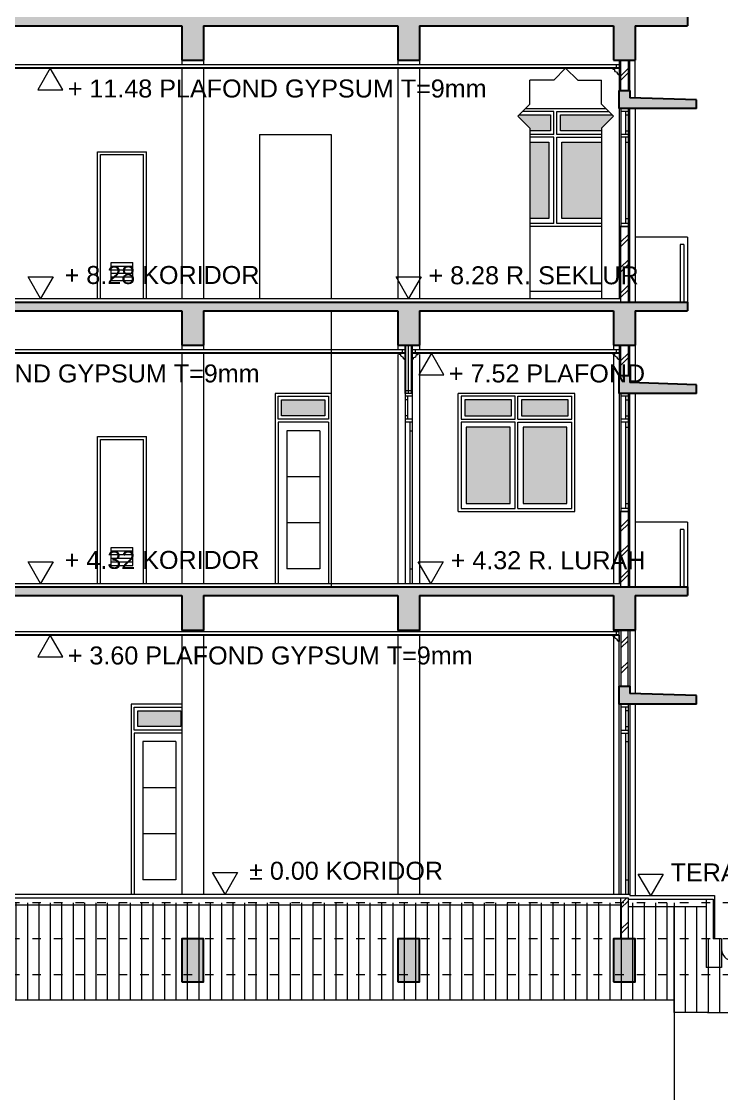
# Model space of a CAD drawing. Header units: millimetres. Extents: x -11 to 1625, y -267 to 180.
# Drawn here: x 854.13 to 863.87, y -183.85 to -168.95 of the extents above; entities that cross this region are included whole.
import ezdxf

# ---------------------------------------------------------------- set-up
doc = ezdxf.new("R2010")
doc.units = ezdxf.units.MM
doc.linetypes.add('ACAD_ISO03W100', pattern=[30, 12, -18])
for name, color, linetype, lineweight in [('ars', 11, 'Continuous', 5), ('ARS DIN', 31, 'Continuous', 5), ('blk', 1, 'Continuous', 30), ('dinding', 5, 'Continuous', 15), ('kus', 63, 'Continuous', 15), ('lan', 7, 'Continuous', 15), ('not', 7, 'Continuous', 20), ('pla', 213, 'Continuous', 15), ('sol kaca', 9, 'Continuous', 0), ('sol kol', 8, 'Continuous', 0), ('tem', 5, 'Continuous', 20)]:
    doc.layers.add(name, color=color, linetype=linetype, lineweight=lineweight)
doc.styles.add('S', font='SIMPLEX', dxfattribs={"width": 1.1})
doc.styles.get("Standard").update_dxf_attribs({"font": 'ARIALUNI.TTF'})

# ---------------------------------------------------------------- blocks, each defined once
blk = doc.blocks.new('PEIL')
blk.add_lwpolyline([(-0.188, 0.325), (0.188, 0.325), (0, 0)], close=True)
at = {"style": 'S', "width": 1.1, "flags": 4}
blk.add_attdef('CAT', (0.265, 0.036), '', height=0.2, dxfattribs=at)
blk = doc.blocks.new('PEILA')
blk.add_lwpolyline([(-0.188, -0.325), (0.188, -0.325), (0, 0)], close=True)
at = {"style": 'S', "width": 1.1, "flags": 4}
blk.add_attdef('CAT', (0.265, -0.289), '', height=0.2, dxfattribs=at)
blk = doc.blocks.new('POTONGAN MEMBUJUR')
at = {"layer": 'ars'}
h = blk.add_hatch(dxfattribs=at)
h.set_pattern_fill('TEMBOK', color=256, scale=0.25)
h.set_pattern_definition([(45, (-3.99578, -39.85407), (-0.1767767, 0.1767767), []), (45, (-3.93328, -39.85407), (-0.1767767, 0.1767767), [])])
h.paths.add_polyline_path([(9.95, 12.39), (9.95, 12.81), (10.05, 12.81), (10.05, 12.39)])
h = blk.add_hatch(dxfattribs=at)
h.set_pattern_fill('TEMBOK', color=256, scale=0.25)
h.set_pattern_definition([(45, (-3.99578, -42.16407), (-0.1767767, 0.1767767), []), (45, (-3.93328, -42.16407), (-0.1767767, 0.1767767), [])])
h.paths.add_polyline_path([(9.95, 9.45), (9.95, 10.5), (10.05, 10.5), (10.05, 9.45)])
h = blk.add_hatch(dxfattribs=at)
h.set_pattern_fill('TEMBOK', color=256, scale=0.25)
h.set_pattern_definition([(45, (-3.99578, -43.81407), (-0.1767767, 0.1767767), []), (45, (-3.93328, -43.81407), (-0.1767767, 0.1767767), [])])
h.paths.add_polyline_path([(9.95, 8.43), (9.95, 8.85), (10.05, 8.85), (10.05, 8.43)])
h = blk.add_hatch(dxfattribs=at)
h.set_pattern_fill('TEMBOK', color=256, scale=0.25)
h.set_pattern_definition([(45, (-3.99578, -46.12407), (-0.1767767, 0.1767767), []), (45, (-3.93328, -46.12407), (-0.1767767, 0.1767767), [])])
h.paths.add_polyline_path([(9.95, 5.49), (9.95, 6.54), (10.05, 6.54), (10.05, 5.49)])
h = blk.add_hatch(dxfattribs=at)
h.set_pattern_fill('TEMBOK', color=256, scale=0.25)
h.set_pattern_definition([(45, (-28.99578, -48.70407), (-0.1767767, 0.1767767), []), (45, (-28.93328, -48.70407), (-0.1767767, 0.1767767), [])])
h.paths.add_polyline_path([(10.05, 4.11), (10.05, 4.89), (9.95, 4.89), (9.95, 4.11)])
h = blk.add_hatch(dxfattribs=at)
h.set_pattern_fill('TEMBOK', color=256, scale=0.25)
h.set_pattern_definition([(45, (-3.99578, -52.42407), (-0.1767767, 0.1767767), []), (45, (-3.93328, -52.42407), (-0.1767767, 0.1767767), [])])
h.paths.add_polyline_path([(9.95, 0.6), (9.95, 1.17), (10.05, 1.17), (10.05, 0.6)])
at = {"layer": 'sol kaca'}
h = blk.add_hatch(color=256, dxfattribs=at)
h.dxf.hatch_style = 1
h.paths.add_polyline_path([(8.97, 12.05), (8.533, 12.05), (8.517, 12.033), (8.683, 11.867), (8.683, 11.83), (8.97, 11.83)])
h.paths.add_polyline_path([(9.85, 12.033), (9.833, 12.05), (9.11, 12.05), (9.11, 11.83), (9.683, 11.83), (9.683, 11.867)])
h.paths.add_polyline_path([(9.683, 11.67), (9.13, 11.67), (9.13, 10.61), (9.683, 10.61)])
h.paths.add_polyline_path([(8.95, 11.67), (8.683, 11.67), (8.683, 10.61), (8.95, 10.61)])
h = blk.add_hatch(color=256, dxfattribs=at)
h.dxf.hatch_style = 1
h.paths.add_polyline_path([(5.235, 8.09), (5.235, 7.87), (5.835, 7.87), (5.835, 8.09)])
h = blk.add_hatch(color=256, dxfattribs=at)
h.dxf.hatch_style = 1
h.paths.add_polyline_path([(8.43, 8.09), (7.78, 8.09), (7.78, 7.87), (8.43, 7.87)])
h.paths.add_polyline_path([(9.22, 8.09), (8.57, 8.09), (8.57, 7.87), (9.22, 7.87)])
h.paths.add_polyline_path([(9.2, 7.71), (8.59, 7.71), (8.59, 6.65), (9.2, 6.65)])
h.paths.add_polyline_path([(8.41, 7.71), (7.8, 7.71), (7.8, 6.65), (8.41, 6.65)])
h = blk.add_hatch(color=256, dxfattribs=at)
h.dxf.hatch_style = 1
h.paths.add_polyline_path([(3.235, 3.77), (3.235, 3.55), (3.835, 3.55), (3.835, 3.77)])
at = {"layer": 'sol kol'}
h = blk.add_hatch(color=256, dxfattribs=at)
h.dxf.hatch_style = 1
h.paths.add_polyline_path([(4.15, 13.29), (6.85, 13.29), (6.85, 12.81), (7.15, 12.81), (7.15, 13.29), (9.85, 13.29), (9.85, 12.81), (10.15, 12.81), (10.15, 13.29), (10.875, 13.29), (10.875, 13.41), (-4.875, 13.41), (-4.875, 13.29), (-4.15, 13.29), (-4.15, 12.81), (-3.85, 12.81), (-3.85, 13.29), (-0.15, 13.29), (-0.15, 12.81), (0.15, 12.81), (0.15, 13.29), (3.85, 13.29), (3.85, 12.81), (4.15, 12.81)])
h = blk.add_hatch(color=256, dxfattribs=at)
h.dxf.hatch_style = 1
h.paths.add_polyline_path([(11, 12.26), (10.075, 12.29), (10.075, 12.39), (9.925, 12.39), (9.925, 12.14), (11, 12.14)])
h = blk.add_hatch(color=256, dxfattribs=at)
h.dxf.hatch_style = 1
h.paths.add_polyline_path([(3.85, 8.85), (4.15, 8.85), (4.15, 9.33), (6.85, 9.33), (6.85, 8.85), (7.15, 8.85), (7.15, 9.33), (9.85, 9.33), (9.85, 8.85), (10.15, 8.85), (10.15, 9.33), (10.875, 9.33), (10.875, 9.45), (-4.15, 9.45), (-4.15, 9.3), (-5.4, 9.3), (-5.4, 9.45), (-5.6, 9.45), (-5.6, 9.05), (-5.4, 9.05), (-5.4, 9.18), (-4.15, 9.18), (-4.15, 8.85), (-3.85, 8.85), (-3.85, 9.33), (-0.15, 9.33), (-0.15, 8.85), (0.15, 8.85), (0.15, 9.33), (3.85, 9.33)])
h = blk.add_hatch(color=256, dxfattribs=at)
h.dxf.hatch_style = 1
h.paths.add_polyline_path([(11, 8.3), (10.075, 8.33), (10.075, 8.43), (9.925, 8.43), (9.925, 8.18), (11, 8.18)])
h = blk.add_hatch(color=256, dxfattribs=at)
h.dxf.hatch_style = 1
h.paths.add_polyline_path([(0.15, 5.37), (3.85, 5.37), (3.85, 4.89), (4.15, 4.89), (4.15, 5.37), (6.85, 5.37), (6.85, 4.89), (7.15, 4.89), (7.15, 5.37), (9.85, 5.37), (9.85, 4.89), (10.15, 4.89), (10.15, 5.37), (10.875, 5.37), (10.875, 5.49), (-13.15, 5.49), (-13.15, 4.89), (-12.85, 4.89), (-12.85, 5.37), (-10.15, 5.37), (-10.15, 4.89), (-9.85, 4.89), (-9.85, 5.37), (-7.15, 5.37), (-7.15, 4.89), (-6.85, 4.89), (-6.85, 5.37), (-4.15, 5.37), (-4.15, 4.89), (-3.85, 4.89), (-3.85, 5.37), (-0.15, 5.37), (-0.15, 4.89), (0.15, 4.89)])
h = blk.add_hatch(color=256, dxfattribs=at)
h.dxf.hatch_style = 1
h.paths.add_polyline_path([(11, 3.98), (10.075, 4.01), (10.075, 4.11), (9.925, 4.11), (9.925, 3.86), (11, 3.86)])
h = blk.add_hatch(color=256, dxfattribs=at)
h.dxf.hatch_style = 1
h.paths.add_polyline_path([(3.85, 0), (4.15, 0), (4.15, 0.6), (3.85, 0.6)])
h = blk.add_hatch(color=256, dxfattribs=at)
h.dxf.hatch_style = 1
h.paths.add_polyline_path([(6.85, 0), (7.15, 0), (7.15, 0.6), (6.85, 0.6)])
h = blk.add_hatch(color=256, dxfattribs=at)
h.dxf.hatch_style = 1
h.paths.add_polyline_path([(10.15, 0.6), (9.85, 0.6), (9.85, 0), (10.15, 0)])
at = {"layer": 'ars'}
for p, q in [((-3.925, 12.7), (9.925, 12.7)), ((-3.925, 8.74), (6.95, 8.74)), ((7.05, 8.74), (9.925, 8.74)), ((-3.96, 4.82), (9.925, 4.82))]:
    blk.add_line(p, q, dxfattribs=at)
for points in [[(9.95, 12.39), (9.95, 12.81), (10.05, 12.81), (10.05, 12.39)], [(9.95, 9.45), (9.95, 10.5), (10.05, 10.5), (10.05, 9.45)], [(9.95, 8.43), (9.95, 8.85), (10.05, 8.85), (10.05, 8.43)], [(9.95, 5.49), (9.95, 6.54), (10.05, 6.54), (10.05, 5.49)], [(10.05, 4.11), (10.05, 4.89), (9.95, 4.89), (9.95, 4.11)]]:
    blk.add_lwpolyline(points, close=True, dxfattribs=at)
at = {"layer": 'blk'}
for p, q in [((0.15, 13.29), (3.85, 13.29)), ((3.85, 13.29), (3.85, 12.81)), ((4.15, 13.29), (4.15, 12.81)), ((4.15, 13.29), (6.85, 13.29)), ((6.85, 13.29), (6.85, 12.81)), ((7.15, 13.29), (7.15, 12.81)), ((7.15, 13.29), (9.85, 13.29)), ((9.85, 13.29), (9.85, 12.81)), ((10.15, 13.29), (10.15, 12.81)), ((10.15, 13.29), (10.875, 13.29)), ((10.875, 13.41), (10.875, 13.29)), ((3.85, 12.81), (4.15, 12.81)), ((6.85, 12.81), (7.15, 12.81)), ((9.85, 12.81), (10.15, 12.81)), ((9.925, 12.14), (9.925, 12.39)), ((9.925, 12.39), (10.075, 12.39)), ((10.075, 12.39), (10.075, 12.29)), ((11, 12.26), (10.075, 12.29)), ((11, 12.14), (11, 12.26)), ((11, 12.14), (9.925, 12.14)), ((-4.15, 9.45), (10.875, 9.45)), ((10.875, 9.45), (10.875, 9.33)), ((0.15, 9.33), (3.85, 9.33)), ((3.85, 9.33), (3.85, 8.85)), ((4.15, 9.33), (4.15, 8.85)), ((4.15, 9.33), (6.85, 9.33)), ((6.85, 9.33), (6.85, 8.85)), ((7.15, 9.33), (7.15, 8.85)), ((7.15, 9.33), (9.85, 9.33)), ((9.85, 9.33), (9.85, 8.85)), ((10.15, 9.33), (10.15, 8.85)), ((10.15, 9.33), (10.875, 9.33)), ((3.85, 8.85), (4.15, 8.85)), ((6.85, 8.85), (7.15, 8.85)), ((9.85, 8.85), (10.15, 8.85)), ((9.925, 8.18), (9.925, 8.43)), ((9.925, 8.43), (10.075, 8.43)), ((10.075, 8.43), (10.075, 8.33)), ((11, 8.3), (10.075, 8.33)), ((11, 8.18), (11, 8.3)), ((11, 8.18), (9.925, 8.18)), ((-13.15, 5.49), (10.875, 5.49)), ((0.15, 5.37), (3.85, 5.37)), ((3.85, 5.37), (3.85, 4.89)), ((4.15, 5.37), (4.15, 4.89)), ((4.15, 5.37), (6.85, 5.37)), ((6.85, 5.37), (6.85, 4.89)), ((7.15, 5.37), (7.15, 4.89)), ((7.15, 5.37), (9.85, 5.37)), ((9.85, 5.37), (9.85, 4.89)), ((10.15, 5.37), (10.15, 4.89)), ((10.15, 5.37), (10.875, 5.37)), ((10.875, 5.49), (10.875, 5.37)), ((3.85, 4.89), (4.15, 4.89)), ((6.85, 4.89), (7.15, 4.89)), ((9.85, 4.89), (10.15, 4.89)), ((10.15, 4.89), (9.85, 4.89)), ((9.925, 3.86), (9.925, 4.11)), ((9.925, 4.11), (10.075, 4.11)), ((10.075, 4.11), (10.075, 4.01)), ((11, 3.98), (10.075, 4.01)), ((11, 3.86), (11, 3.98)), ((11, 3.86), (9.925, 3.86))]:
    blk.add_line(p, q, dxfattribs=at)
for points in [[(3.85, 0), (4.15, 0), (4.15, 0.6), (3.85, 0.6)], [(6.85, 0), (7.15, 0), (7.15, 0.6), (6.85, 0.6)], [(9.85, 0), (10.15, 0), (10.15, 0.6), (9.85, 0.6)]]:
    blk.add_lwpolyline(points, close=True, dxfattribs=at)
at = {"layer": 'kus'}
for p, q in [((9.02, 12.1), (8.583, 12.1)), ((8.623, 12.14), (9.743, 12.14)), ((9.02, 11.78), (9.02, 12.1)), ((9.95, 12.14), (9.95, 10.5)), ((10.05, 12.1), (9.95, 12.1)), ((10.015, 12.1), (10.015, 11.78)), ((10.05, 12.14), (10.05, 10.5)), ((10.015, 12.05), (10.05, 12.05)), ((9.02, 11.78), (8.683, 11.78)), ((10.05, 11.78), (9.95, 11.78)), ((10.015, 11.83), (10.05, 11.83)), ((9.02, 11.74), (8.683, 11.74)), ((9.02, 10.54), (9.02, 11.74)), ((10.05, 11.74), (9.95, 11.74)), ((10.015, 11.74), (10.015, 10.54)), ((10.015, 11.67), (10.05, 11.67)), ((2.675, 11.54), (3.355, 11.54)), ((2.675, 9.5), (2.675, 11.54)), ((2.715, 11.5), (3.315, 11.5)), ((2.715, 9.5), (2.715, 11.5)), ((3.315, 9.5), (3.315, 11.5)), ((3.355, 9.5), (3.355, 11.54)), ((10.015, 10.61), (10.05, 10.61)), ((9.02, 10.54), (8.683, 10.54)), ((9.683, 10.5), (8.683, 10.5)), ((10.05, 10.54), (9.95, 10.54)), ((2.865, 9.75), (2.865, 10)), ((2.865, 10), (3.165, 10)), ((3.165, 9.75), (3.165, 10)), ((2.865, 9.95), (3.165, 9.95)), ((2.865, 9.9), (3.165, 9.9)), ((2.865, 9.85), (3.165, 9.85)), ((2.865, 9.8), (3.165, 9.8)), ((2.865, 9.75), (3.165, 9.75)), ((5.145, 8.18), (5.145, 5.54)), ((5.925, 8.18), (5.145, 8.18)), ((6.95, 8.18), (6.95, 5.54)), ((7.05, 8.14), (6.95, 8.14)), ((6.985, 8.09), (6.95, 8.09)), ((6.985, 8.14), (6.985, 7.82)), ((7.05, 8.18), (7.05, 5.54)), ((9.31, 8.18), (7.69, 8.18)), ((7.69, 6.54), (7.69, 8.18)), ((8.52, 7.82), (8.52, 8.14)), ((8.52, 8.14), (9.27, 8.14)), ((9.27, 7.82), (9.27, 8.14)), ((9.31, 6.54), (9.31, 8.18)), ((9.95, 8.18), (9.95, 6.54)), ((10.05, 8.14), (9.95, 8.14)), ((10.015, 8.14), (10.015, 7.82)), ((10.015, 8.09), (10.05, 8.09)), ((10.05, 8.18), (10.05, 6.54)), ((5.185, 7.78), (5.185, 5.54)), ((5.885, 7.78), (5.185, 7.78)), ((5.885, 7.78), (5.885, 5.54)), ((6.985, 7.87), (6.95, 7.87)), ((7.05, 7.82), (6.95, 7.82)), ((7.05, 7.78), (6.95, 7.78)), ((7.015, 7.78), (7.015, 5.54)), ((8.52, 7.82), (9.27, 7.82)), ((8.52, 6.58), (8.52, 7.78)), ((8.52, 7.78), (9.27, 7.78)), ((9.27, 6.58), (9.27, 7.78)), ((10.05, 7.82), (9.95, 7.82)), ((10.05, 7.78), (9.95, 7.78)), ((10.015, 7.87), (10.05, 7.87)), ((10.015, 7.78), (10.015, 6.58)), ((5.305, 7.66), (5.305, 5.74)), ((5.765, 7.66), (5.305, 7.66)), ((5.765, 7.66), (5.765, 5.74)), ((7.015, 7.66), (7.05, 7.66)), ((10.015, 7.71), (10.05, 7.71)), ((2.675, 7.58), (3.355, 7.58)), ((2.675, 5.54), (2.675, 7.58)), ((2.715, 7.54), (3.315, 7.54)), ((2.715, 5.54), (2.715, 7.54)), ((3.315, 5.54), (3.315, 7.54)), ((3.355, 5.54), (3.355, 7.58)), ((5.765, 7.02), (5.305, 7.02)), ((8.52, 6.58), (9.27, 6.58)), ((10.05, 6.58), (9.95, 6.58)), ((10.015, 6.65), (10.05, 6.65)), ((7.69, 6.54), (9.31, 6.54)), ((5.765, 6.38), (5.305, 6.38)), ((2.865, 5.79), (2.865, 6.04)), ((2.865, 6.04), (3.165, 6.04)), ((2.865, 5.99), (3.165, 5.99)), ((3.165, 5.79), (3.165, 6.04)), ((2.865, 5.94), (3.165, 5.94)), ((2.865, 5.89), (3.165, 5.89)), ((2.865, 5.84), (3.165, 5.84)), ((2.865, 5.79), (3.165, 5.79)), ((5.765, 5.74), (5.305, 5.74)), ((7.015, 5.74), (7.05, 5.74)), ((3.145, 3.86), (3.145, 1.22)), ((3.85, 3.86), (3.145, 3.86)), ((9.95, 3.86), (9.95, 1.22)), ((10.05, 3.82), (9.95, 3.82)), ((10.015, 3.82), (10.015, 3.5)), ((10.05, 3.77), (10.015, 3.77)), ((10.05, 3.86), (10.05, 1.22)), ((3.185, 3.46), (3.185, 1.22)), ((3.85, 3.46), (3.185, 3.46)), ((9.95, 3.5), (10.05, 3.5)), ((9.95, 3.46), (10.05, 3.46)), ((10.015, 3.55), (10.05, 3.55)), ((10.015, 3.46), (10.015, 1.22)), ((3.305, 3.34), (3.305, 1.42)), ((3.765, 3.34), (3.305, 3.34)), ((3.765, 3.34), (3.765, 1.42)), ((10.015, 3.34), (10.05, 3.34)), ((3.765, 2.7), (3.305, 2.7)), ((3.765, 2.06), (3.305, 2.06)), ((3.765, 1.42), (3.305, 1.42)), ((10.015, 1.42), (10.05, 1.42))]:
    blk.add_line(p, q, dxfattribs=at)
for points in [[(9.683, 11.78), (9.06, 11.78), (9.06, 12.1), (9.783, 12.1)], [(8.533, 12.05), (8.97, 12.05), (8.97, 11.83), (8.683, 11.83)], [(9.683, 11.83), (9.11, 11.83), (9.11, 12.05), (9.833, 12.05)], [(8.683, 11.67), (8.95, 11.67), (8.95, 10.61), (8.683, 10.61)], [(9.683, 10.54), (9.06, 10.54), (9.06, 11.74), (9.683, 11.74)], [(9.683, 10.61), (9.13, 10.61), (9.13, 11.67), (9.683, 11.67)], [(3.85, 3.5), (3.185, 3.5), (3.185, 3.82), (3.85, 3.82)]]:
    blk.add_lwpolyline(points, dxfattribs=at)
for points in [[(5.885, 8.14), (5.885, 7.82), (5.185, 7.82), (5.185, 8.14)], [(5.835, 8.09), (5.835, 7.87), (5.235, 7.87), (5.235, 8.09)], [(7.73, 8.14), (7.73, 7.82), (8.48, 7.82), (8.48, 8.14)], [(7.78, 8.09), (7.78, 7.87), (8.43, 7.87), (8.43, 8.09)], [(8.57, 8.09), (8.57, 7.87), (9.22, 7.87), (9.22, 8.09)], [(7.73, 7.78), (7.73, 6.58), (8.48, 6.58), (8.48, 7.78)], [(7.8, 7.71), (7.8, 6.65), (8.41, 6.65), (8.41, 7.71)], [(8.59, 7.71), (8.59, 6.65), (9.2, 6.65), (9.2, 7.71)], [(3.835, 3.77), (3.835, 3.55), (3.235, 3.55), (3.235, 3.77)]]:
    blk.add_lwpolyline(points, close=True, dxfattribs=at)
at = {"layer": 'lan'}
for p, q in [((9.925, 12.14), (9.925, 10.5)), ((10.075, 10.5), (10.075, 12.14)), ((10.875, 10.35), (10.15, 10.35)), ((10.875, 10.35), (10.875, 9.45)), ((10.775, 10.25), (10.775, 9.45)), ((10.825, 10.25), (10.775, 10.25)), ((10.825, 10.25), (10.825, 9.45)), ((8.683, 9.6), (9.683, 9.6)), ((-3.925, 9.5), (9.95, 9.5)), ((9.925, 8.18), (9.925, 6.54)), ((10.075, 6.54), (10.075, 8.18)), ((10.875, 6.39), (10.15, 6.39)), ((10.775, 6.29), (10.775, 5.49)), ((10.825, 6.29), (10.775, 6.29)), ((10.825, 6.29), (10.825, 5.49)), ((10.875, 6.39), (10.875, 5.49)), ((-3.925, 5.54), (9.95, 5.54)), ((9.925, 1.22), (9.925, 3.86)), ((10.075, 3.86), (10.075, 1.22)), ((-13.075, 1.22), (10.075, 1.22)), ((10.075, 1.22), (10.075, 1.2)), ((10.075, 1.2), (11.25, 1.2)), ((11.25, 1.2), (11.25, 0.6)), ((-12.95, 1.17), (9.95, 1.17)), ((-12.95, 1.07), (9.95, 1.07)), ((10.05, 1.15), (11.135, 1.15)), ((10.05, 1.05), (11.135, 1.05))]:
    blk.add_line(p, q, dxfattribs=at)
for points in [[(9.845, 12.68), (9.845, 12.69), (9.835, 12.69), (9.835, 12.7), (9.925, 12.7), (9.925, 12.61), (9.915, 12.61), (9.915, 12.62), (9.905, 12.62), (9.905, 12.64, -0.414214), (9.865, 12.68)], [(6.87, 8.72), (6.87, 8.73), (6.86, 8.73), (6.86, 8.74), (6.95, 8.74), (6.95, 8.65), (6.94, 8.65), (6.94, 8.66), (6.93, 8.66), (6.93, 8.68, -0.414214), (6.89, 8.72)], [(7.13, 8.72), (7.13, 8.73), (7.14, 8.73), (7.14, 8.74), (7.05, 8.74), (7.05, 8.65), (7.06, 8.65), (7.06, 8.66), (7.07, 8.66), (7.07, 8.68, 0.414214), (7.11, 8.72)], [(9.845, 8.72), (9.845, 8.73), (9.835, 8.73), (9.835, 8.74), (9.925, 8.74), (9.925, 8.65), (9.915, 8.65), (9.915, 8.66), (9.905, 8.66), (9.905, 8.68, -0.414214), (9.865, 8.72)], [(9.845, 4.8), (9.845, 4.81), (9.835, 4.81), (9.835, 4.82), (9.925, 4.82), (9.925, 4.73), (9.915, 4.73), (9.915, 4.74), (9.905, 4.74), (9.905, 4.76, -0.414214), (9.865, 4.8)]]:
    blk.add_lwpolyline(points, format="xyb", close=True, dxfattribs=at)
blk.add_arc((11.5, 0.45), 0.15, 180, 0, dxfattribs=at)
at = {"layer": 'pla'}
for p, q in [((-3.925, 12.75), (9.925, 12.75)), ((-3.925, 12.71), (9.925, 12.71)), ((9.885, 12.75), (9.885, 12.71)), ((6.96, 8.18), (6.96, 8.85)), ((7, 8.18), (7, 8.85)), ((7.04, 8.18), (7.04, 8.85)), ((-3.925, 8.79), (6.95, 8.79)), ((-3.925, 8.75), (6.95, 8.75)), ((6.91, 8.79), (6.91, 8.75)), ((7.05, 8.79), (9.925, 8.79)), ((7.05, 8.75), (9.925, 8.75)), ((7.09, 8.79), (7.09, 8.75)), ((9.885, 8.79), (9.885, 8.75)), ((6.95, 8.22), (7.05, 8.22)), ((-12.925, 4.87), (9.925, 4.87)), ((-12.925, 4.83), (9.925, 4.83)), ((9.885, 4.87), (9.885, 4.83))]:
    blk.add_line(p, q, dxfattribs=at)
blk.add_lwpolyline([(6.95, 8.18), (6.95, 8.85), (7.05, 8.85), (7.05, 8.18)], close=True, dxfattribs=at)
at = {"layer": 'tem'}
for p, q in [((3.85, 12.81), (3.85, 12.75)), ((3.85, 12.7), (3.85, 9.5)), ((4.15, 12.81), (4.15, 12.75)), ((4.15, 12.7), (4.15, 9.5)), ((6.85, 12.81), (6.85, 12.75)), ((6.85, 12.7), (6.85, 9.5)), ((7.15, 12.81), (7.15, 12.75)), ((7.15, 12.7), (7.15, 9.5)), ((9.183, 12.7), (9.017, 12.533)), ((9.183, 12.7), (9.35, 12.533)), ((9.925, 12.81), (9.925, 12.39)), ((10.075, 12.39), (10.075, 12.81)), ((10.15, 12.288), (10.15, 12.81)), ((8.683, 12.2), (8.683, 12.533)), ((9.017, 12.533), (8.683, 12.533)), ((9.35, 12.533), (9.683, 12.533)), ((9.683, 12.2), (9.683, 12.533)), ((8.683, 12.2), (8.517, 12.033)), ((9.683, 12.2), (9.85, 12.033)), ((10.15, 12.14), (10.15, 9.45)), ((8.683, 11.867), (8.517, 12.033)), ((9.683, 11.867), (9.85, 12.033)), ((4.925, 11.78), (4.925, 9.5)), ((4.925, 11.78), (5.925, 11.78)), ((5.925, 11.78), (5.925, 9.5)), ((8.683, 11.867), (8.683, 9.5)), ((9.683, 11.867), (9.683, 9.5)), ((9.925, 10.5), (9.925, 9.5)), ((10.075, 10.5), (9.925, 10.5)), ((10.075, 9.45), (10.075, 10.5)), ((5.925, 9.33), (5.925, 5.49)), ((3.85, 8.85), (3.85, 8.79)), ((4.15, 8.85), (4.15, 8.79)), ((6.85, 8.85), (6.85, 8.79)), ((7.15, 8.85), (7.15, 8.79)), ((9.85, 8.85), (9.85, 8.79)), ((9.925, 8.85), (9.925, 8.43)), ((10.075, 8.43), (10.075, 8.85)), ((10.15, 8.85), (10.15, 8.328)), ((3.85, 8.74), (3.85, 5.54)), ((4.15, 8.74), (4.15, 5.54)), ((6.85, 8.72), (6.85, 5.54)), ((7.15, 8.72), (7.15, 5.54)), ((9.85, 8.72), (9.85, 5.54)), ((10.15, 8.18), (10.15, 5.49)), ((9.925, 6.54), (9.925, 5.54)), ((10.075, 6.54), (9.925, 6.54)), ((10.075, 5.49), (10.075, 6.54)), ((3.85, 4.89), (3.85, 4.87)), ((3.85, 4.82), (3.85, 1.22)), ((4.15, 4.89), (4.15, 4.87)), ((4.15, 4.82), (4.15, 1.22)), ((6.85, 4.89), (6.85, 4.87)), ((6.85, 4.82), (6.85, 1.22)), ((7.15, 4.89), (7.15, 4.87)), ((7.15, 4.82), (7.15, 1.22)), ((9.85, 4.89), (9.85, 4.87)), ((9.85, 4.8), (9.85, 1.22)), ((9.925, 4.11), (9.925, 4.89)), ((10.075, 4.89), (10.075, 4.11)), ((10.15, 4.89), (10.15, 4.008)), ((10.15, 3.86), (10.15, 1.2)), ((11.135, 1.15), (11.135, 0.2)), ((11.135, 1.15), (11.235, 1.15)), ((11.235, 1.15), (11.235, 0.6)), ((10.075, 0.6), (9.925, 0.6)), ((11.35, 0.6), (11.235, 0.6)), ((11.35, 0.6), (11.35, 0.2)), ((11.35, 0.2), (11.135, 0.2))]:
    blk.add_line(p, q, dxfattribs=at)
blk.add_lwpolyline([(9.95, 0.6), (9.95, 1.17), (10.05, 1.17), (10.05, 0.6)], close=True, dxfattribs=at)
at = {"layer": 'not'}
ref = blk.add_blockref('PEILA', (2.019, 12.7), dxfattribs=dict(at, xscale=0.9237604307034012, yscale=0.9237604307034012, zscale=0.9237604307034012))
ref.add_attrib('CAT', '+ 11.48 PLAFOND GYPSUM T=9mm', (2.262, 12.293), dxfattribs={"layer": '0', "height": 0.25, "flags": 4})
ref = blk.add_blockref('PEIL', (1.885, 9.5), dxfattribs=dict(at, xscale=0.9237604307034012, yscale=0.9237604307034012, zscale=0.9237604307034012))
ref.add_attrib('CAT', '+ 8.28 KORIDOR', (2.219, 9.701), dxfattribs={"layer": '0', "height": 0.25, "flags": 4})
ref = blk.add_blockref('PEIL', (6.999, 9.5), dxfattribs=dict(at, xscale=0.9237604307034012, yscale=0.9237604307034012, zscale=0.9237604307034012))
ref.add_attrib('CAT', '+ 8.28 R. SEKLUR', (7.276, 9.697), dxfattribs={"layer": '0', "height": 0.25, "flags": 4})
ref = blk.add_blockref('PEILA', (-0.942, 8.74), dxfattribs=dict(at, xscale=0.9237604307034012, yscale=0.9237604307034012, zscale=0.9237604307034012))
ref.add_attrib('CAT', '+ 7.52 PLAFOND GYPSUM T=9mm', (-0.699, 8.333), dxfattribs={"layer": '0', "height": 0.25, "flags": 4})
ref = blk.add_blockref('PEILA', (7.317, 8.74), dxfattribs=dict(at, xscale=0.9237604307034012, yscale=0.9237604307034012, zscale=0.9237604307034012))
ref.add_attrib('CAT', '+ 7.52 PLAFOND', (7.56, 8.333), dxfattribs={"layer": '0', "height": 0.25, "flags": 4})
ref = blk.add_blockref('PEIL', (1.885, 5.54), dxfattribs=dict(at, xscale=0.9237604307034012, yscale=0.9237604307034012, zscale=0.9237604307034012))
ref.add_attrib('CAT', '+ 4.32 KORIDOR', (2.219, 5.741), dxfattribs={"layer": '0', "height": 0.25, "flags": 4})
ref = blk.add_blockref('PEIL', (7.308, 5.54), dxfattribs=dict(at, xscale=0.9237604307034012, yscale=0.9237604307034012, zscale=0.9237604307034012))
ref.add_attrib('CAT', '+ 4.32 R. LURAH', (7.584, 5.737), dxfattribs={"layer": '0', "height": 0.25, "flags": 4})
ref = blk.add_blockref('PEILA', (2.019, 4.82), dxfattribs=dict(at, xscale=0.9237604307034012, yscale=0.9237604307034012, zscale=0.9237604307034012))
ref.add_attrib('CAT', '+ 3.60 PLAFOND GYPSUM T=9mm', (2.262, 4.413), dxfattribs={"layer": '0', "height": 0.25, "flags": 4})
ref = blk.add_blockref('PEIL', (4.448, 1.22), dxfattribs=dict(at, xscale=0.9237604307034012, yscale=0.9237604307034012, zscale=0.9237604307034012))
ref.add_attrib('CAT', '%%p 0.00 KORIDOR', (4.783, 1.421), dxfattribs={"layer": '0', "height": 0.25, "flags": 4})
ref = blk.add_blockref('PEIL', (10.365, 1.2), dxfattribs=dict(at, xscale=0.9237604307034012, yscale=0.9237604307034012, zscale=0.9237604307034012))
ref.add_attrib('CAT', 'TERAS', (10.642, 1.397), dxfattribs={"layer": '0', "height": 0.25, "flags": 4})

msp = doc.modelspace()

# ---------------------------------------------------------------- hatches: boundary and pattern name
at = {"layer": 'ARS DIN'}
h = msp.add_hatch(dxfattribs=at)
h.set_pattern_fill('LINE', color=256, scale=0.05, angle=90, style=0)
h.set_pattern_definition([(90, (835.80604, -182.78795), (-0.15875, 1e-17), [])])
h.paths.add_polyline_path([(839.3660439, -181.7019547), (835.8060439, -181.7019547), (835.8060439, -182.2019547), (839.3660439, -182.2019547)])
h.paths.add_polyline_path([(841.2060439, -182.2019547), (839.6660439, -182.2019547), (839.6660439, -182.3019547), (839.3660439, -182.3019547), (839.3660439, -182.2019547), (835.8060439, -182.2019547), (835.8060439, -182.7879547), (841.2060439, -182.7739547), (841.2060439, -182.5509547)])
h.paths.add_polyline_path([(841.2060439, -181.7019547), (839.6660439, -181.7019547), (839.6660439, -182.2019547), (841.2060439, -182.2019547)])
h.paths.add_polyline_path([(841.2060439, -181.2319547), (839.5660439, -181.2319547), (839.5660439, -181.7019547), (841.2060439, -181.7019547)])
h.paths.add_polyline_path([(852.2060439, -181.2319547), (841.2060439, -181.2319547), (841.2060439, -181.7019547), (852.2060439, -181.7019547)])
h.paths.add_polyline_path([(842.3660439, -181.7019547), (841.2060439, -181.7019547), (841.2060439, -182.2019547), (842.3660439, -182.2019547)])
h.paths.add_polyline_path([(852.2060439, -182.2019547), (848.6660439, -182.2019547), (848.6660439, -182.3019547), (848.3660439, -182.3019547), (848.3660439, -182.2019547), (845.6660439, -182.2019547), (845.6660439, -182.3019547), (845.3660439, -182.3019547), (845.3660439, -182.2019547), (842.6660439, -182.2019547), (842.6660439, -182.3019547), (842.3660439, -182.3019547), (842.3660439, -182.2019547), (841.2060439, -182.2019547), (841.2060439, -182.5509547), (852.2060439, -182.5509547)])
h.paths.add_polyline_path([(845.3660439, -181.7019547), (842.6660439, -181.7019547), (842.6660439, -182.2019547), (845.3660439, -182.2019547)])
h.paths.add_polyline_path([(848.3660439, -181.7019547), (845.6660439, -181.7019547), (845.6660439, -182.2019547), (848.3660439, -182.2019547)])
h.paths.add_polyline_path([(852.2060439, -181.7019547), (848.6660439, -181.7019547), (848.6660439, -182.2019547), (852.2060439, -182.2019547)])
h.paths.add_polyline_path([(863.2060439, -182.2019547), (852.2060439, -182.2019547), (852.2060439, -182.5509547), (863.2060439, -182.5559547)])
h.paths.add_polyline_path([(863.2060439, -181.7019547), (852.2060439, -181.7019547), (852.2060439, -182.2019547), (863.2060439, -182.2019547)])
h.paths.add_polyline_path([(863.2060439, -181.2019547), (852.2060439, -181.2019547), (852.2060439, -181.7019547), (863.2060439, -181.7019547)])
h.paths.add_polyline_path([(864.879605, -181.5727341), (865.9003247, -181.5727341), (865.9003247, -181.1898043), (864.879605, -181.1898043)], flags=9)
h = msp.add_hatch(dxfattribs=at)
h.set_pattern_fill('LINE', color=256, scale=0.05, angle=90, style=0)
h.set_pattern_definition([(90, (863.20604, -182.79595), (-0.15875, 1e-17), [])])
h.paths.add_polyline_path([(863.6510439, -181.2519547), (863.2060439, -181.2519547), (863.2060439, -181.7019547), (863.6510439, -181.7019547)])
h.paths.add_polyline_path([(869.1105832, -181.7019547), (863.2060439, -181.7019547), (863.2060439, -182.2019547), (869.3920218, -182.2019547)])
h.paths.add_polyline_path([(870.6060439, -182.2019547), (863.2060439, -182.2019547), (863.2060439, -182.7219547), (870.6060439, -182.7959547)])
h.paths.add_polyline_path([(869.6734603, -181.7019547), (869.3920218, -181.7019547), (869.3920218, -182.2019547)], flags=17)
h.paths.add_polyline_path([(869.3920218, -181.7019547), (869.1105832, -181.7019547), (869.3920218, -182.2019547)], flags=17)
h.paths.add_polyline_path([(870.6060439, -181.7019547), (870.4560439, -181.7019547), (869.6734603, -181.7019547), (869.3920218, -182.2019547), (870.6060439, -182.2019547)])

# ---------------------------------------------------------------- linework, layer by layer
msp.add_lwpolyline([(872.0602476, -182.7959547), (870.6060439, -182.7959547), (863.2060439, -182.7219547), (863.2060439, -182.5559547), (852.2060439, -182.5509547), (841.2060439, -182.5509547), (841.2060439, -182.7739547), (835.8060439, -182.7879547), (835.0664726, -182.7879547)])
at = {"layer": 'ars', "linetype": 'ACAD_ISO03W100', "ltscale": 0.01}
for points in [[(870.6060439, -181.2019547), (835.8060439, -181.2019547)], [(870.6060439, -181.7019547), (835.8060439, -181.7019547)], [(870.6060439, -182.2019547), (835.8060439, -182.2019547)]]:
    msp.add_lwpolyline(points, dxfattribs=at)
at = {"layer": 'dinding'}
msp.add_lwpolyline([(863.2060439, -181.2019547), (863.2060439, -202.3601797)], dxfattribs=at)

# ---------------------------------------------------------------- block references
msp.add_blockref('POTONGAN MEMBUJUR', (852.5160439, -182.3019547))

doc.saveas('drawing.dxf')
